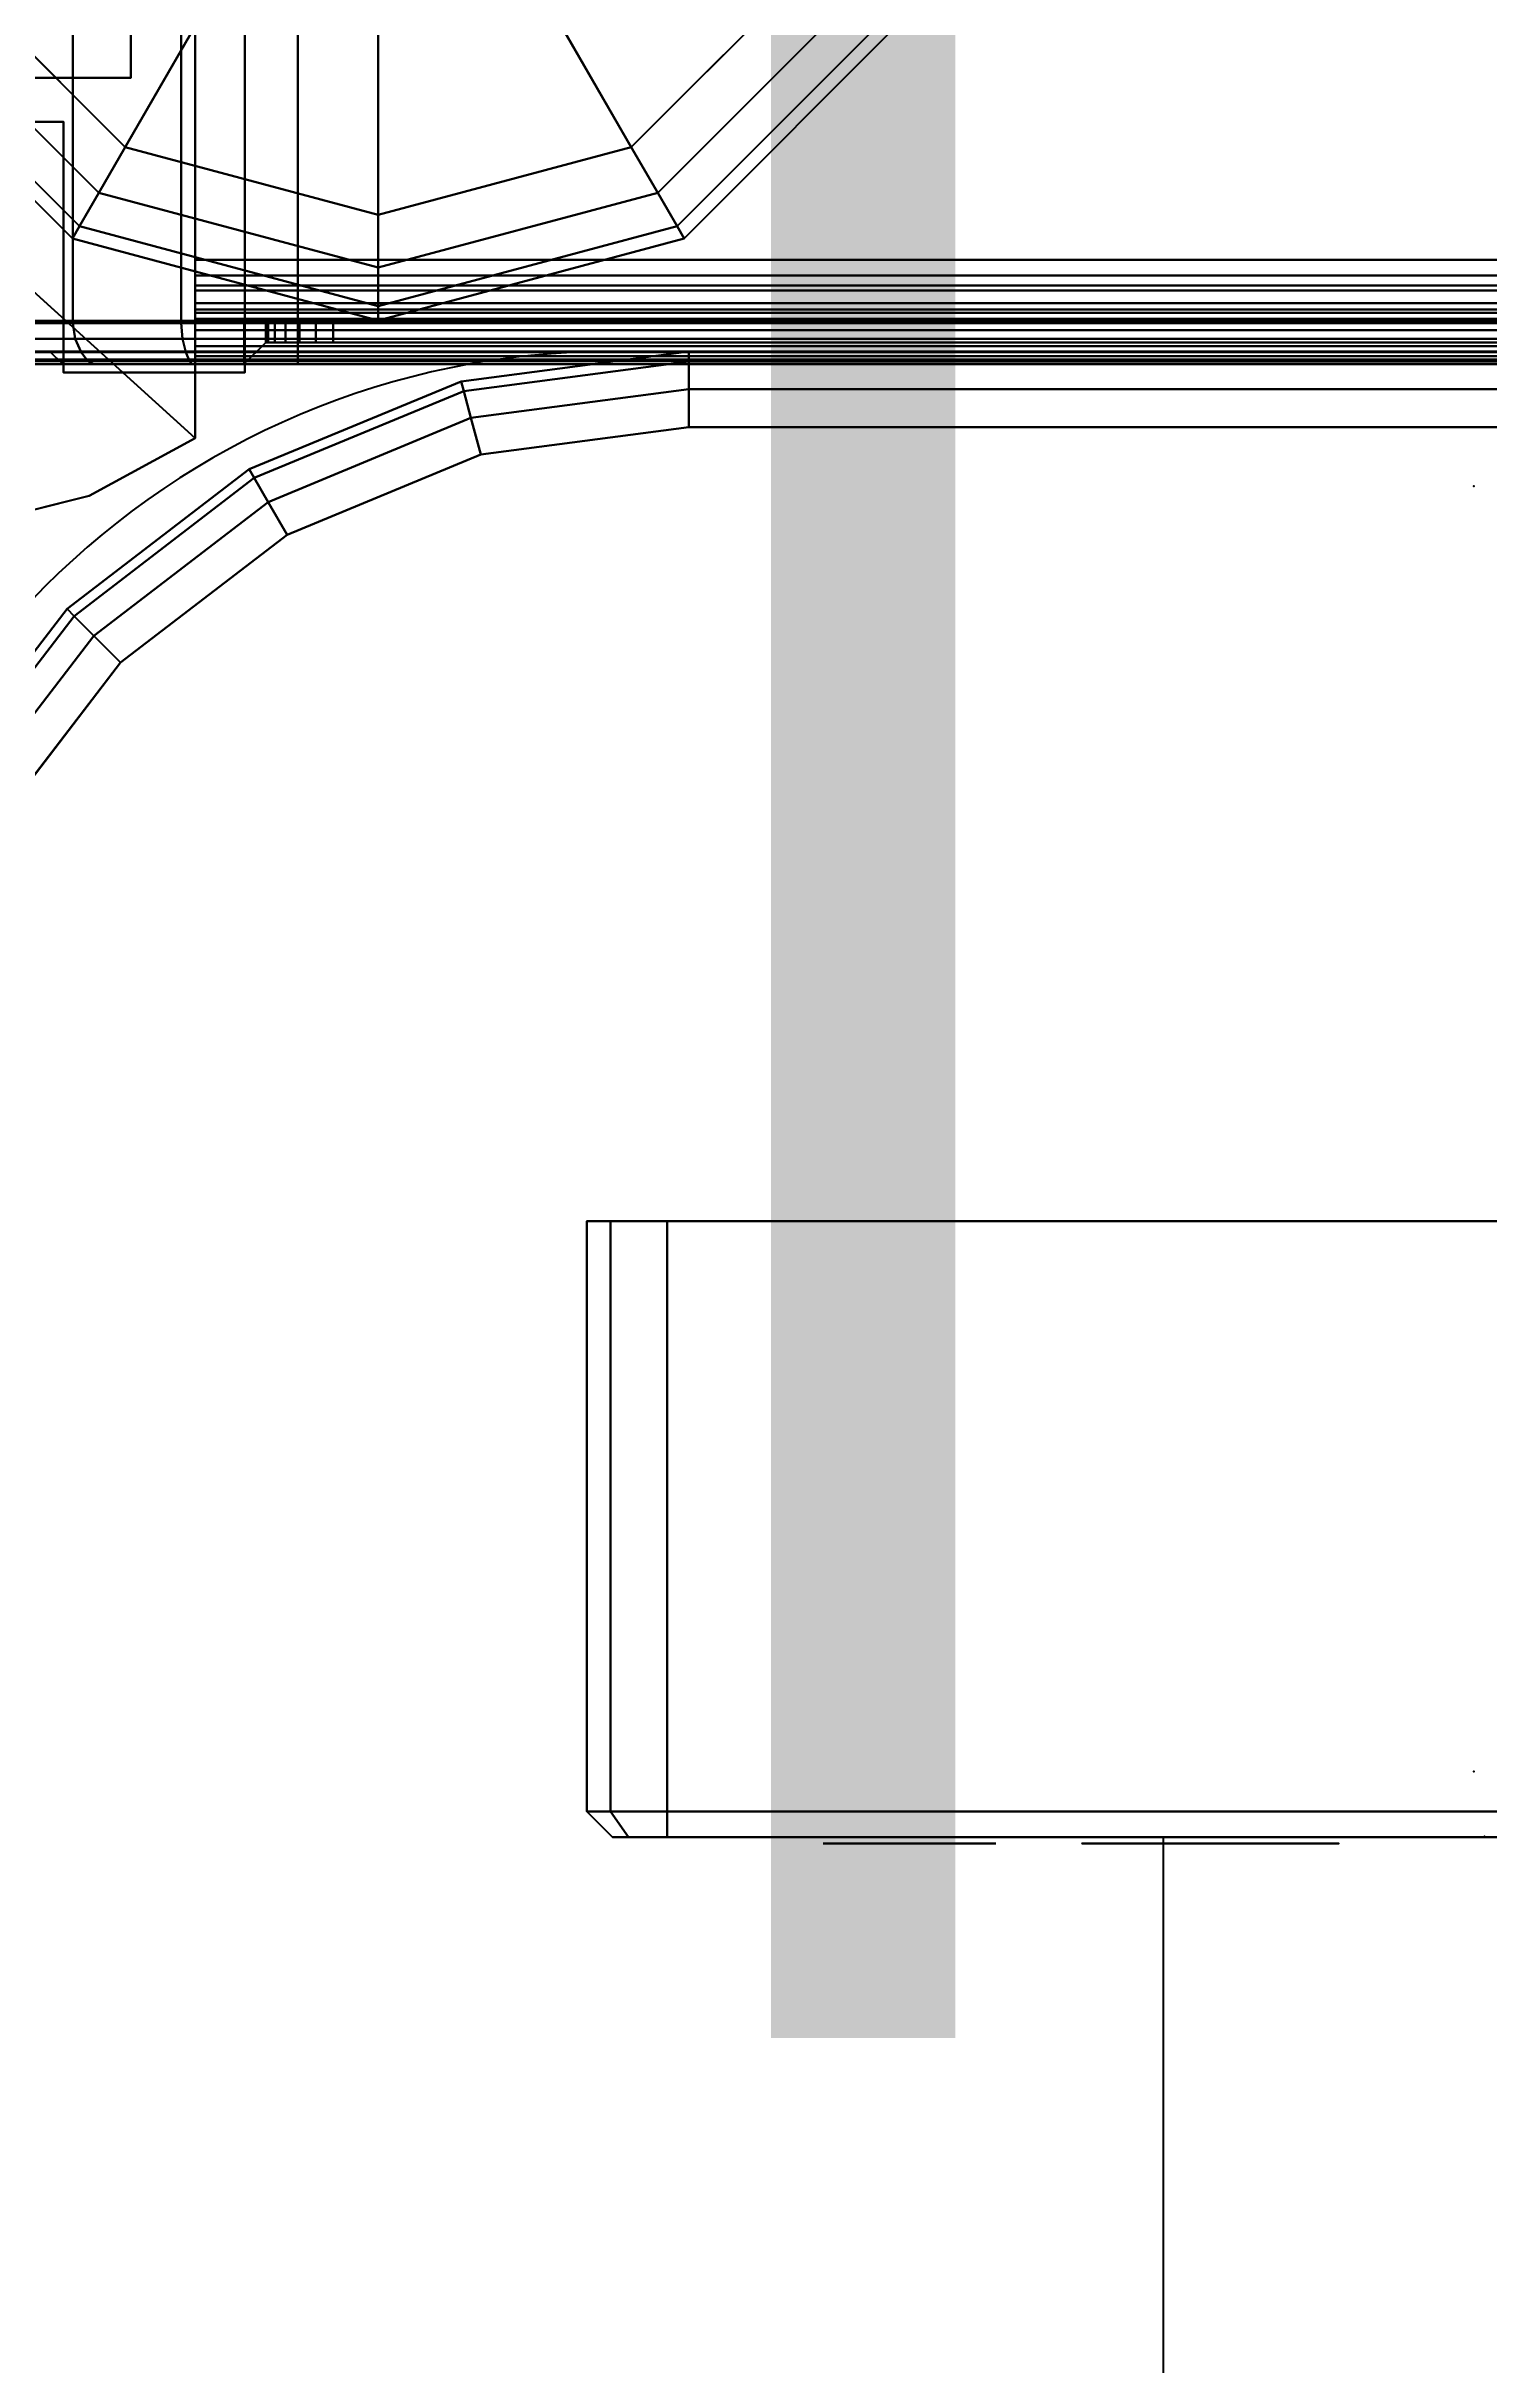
# Model space of a CAD drawing. Extents: x -170 to 1783, y -20 to 1205.
# Drawn here: x 382.61 to 384.85, y 281.507 to 285.111 of the extents above; entities that cross this region are included whole.
import ezdxf
from ezdxf.enums import TextEntityAlignment as Align

# ---------------------------------------------------------------- set-up
doc = ezdxf.new("R2010")
doc.units = 0
doc.header["$LTSCALE"] = 96
doc.header["$MEASUREMENT"] = 0
for name, color, linetype in [('A-FURN-3-PANEL-GLIDE', 7, 'Continuous'), ('A-FURN-3-PANEL-RACE', 7, 'Continuous'), ('A-FURN-3-PANEL-SIDE1', 7, 'Continuous'), ('A-FURN-3-PANEL-SIDE2', 7, 'Continuous'), ('A-FURN-3-PANEL-TOPCAP', 7, 'Continuous'), ('A-FURN-3-PANEL-TRIM', 7, 'Continuous'), ('A-FURN-3-POWER-RECP-BLACK', 7, 'Continuous'), ('A-FURN-3-POWER-RECP-GREY', 7, 'Continuous'), ('A-FURN-3-WKSF-TOP', 7, 'Continuous'), ('A-FURN-3-WKSF-TRIM', 7, 'Continuous'), ('A-FURN-P-PNLS', 7, 'Continuous'), ('A-FURN-P-WKSF', 7, 'Continuous'), ('MAIN_ELECTRICAL', 7, 'Continuous'), ('MAIN_PANEL', 7, 'Continuous'), ('MAIN_WKSURF', 7, 'Continuous'), ('SM', 7, 'Continuous')]:
    doc.layers.add(name, color=color, linetype=linetype)

# ---------------------------------------------------------------- blocks, each defined once
blk = doc.blocks.new('EC-EFP-456')
at = {"layer": 'A-FURN-3-PANEL-GLIDE', "color": 20, "linetype": 'Continuous'}
for points in [[(46.6501, 1.8052, 0.2464), (46.6391, 1.8242, 0.1642), (47.115, 1.9517, 0.1642), (47.115, 1.9297, 0.2464)], [(46.6391, 1.8242, 0.1642), (46.6501, 1.8052, 0.0821), (47.115, 1.9297, 0.0821), (47.115, 1.9517, 0.1642)], [(47.115, 1.9297, 0.2464), (47.115, 1.9517, 0.1642), (47.5909, 1.8242, 0.1642), (47.5799, 1.8052, 0.2464)], [(47.115, 1.9517, 0.1642), (47.115, 1.9297, 0.0821), (47.5799, 1.8052, 0.0821), (47.5909, 1.8242, 0.1642)], [(46.6802, 1.7531, 0.3065), (46.6501, 1.8052, 0.2464), (47.115, 1.9297, 0.2464), (47.115, 1.8696, 0.3065)], [(46.6501, 1.8052, 0.0821), (46.6802, 1.7531, 0.022), (47.115, 1.8696, 0.022), (47.115, 1.9297, 0.0821)], [(47.115, 1.8696, 0.3065), (47.115, 1.9297, 0.2464), (47.5799, 1.8052, 0.2464), (47.5498, 1.7531, 0.3065)], [(47.115, 1.9297, 0.0821), (47.115, 1.8696, 0.022), (47.5498, 1.7531, 0.022), (47.5799, 1.8052, 0.0821)], [(46.7213, 1.682, 0.3285), (46.6802, 1.7531, 0.3065), (47.115, 1.8696, 0.3065), (47.115, 1.7875, 0.3285)], [(46.6802, 1.7531, 0.022), (46.7213, 1.682), (47.115, 1.7875), (47.115, 1.8696, 0.022)], [(47.115, 1.7875, 0.3285), (47.115, 1.8696, 0.3065), (47.5498, 1.7531, 0.3065), (47.5088, 1.682, 0.3285)], [(47.115, 1.8696, 0.022), (47.115, 1.7875), (47.5088, 1.682), (47.5498, 1.7531, 0.022)], [(46.3098, 1.4649, 0.2464), (46.2908, 1.4759, 0.1642), (46.6391, 1.8242, 0.1642), (46.6501, 1.8052, 0.2464)], [(46.2908, 1.4759, 0.1642), (46.3098, 1.4649, 0.0821), (46.6501, 1.8052, 0.0821), (46.6391, 1.8242, 0.1642)], [(46.3619, 1.4348, 0.3065), (46.3098, 1.4649, 0.2464), (46.6501, 1.8052, 0.2464), (46.6802, 1.7531, 0.3065)], [(46.3098, 1.4649, 0.0821), (46.3619, 1.4348, 0.022), (46.6802, 1.7531, 0.022), (46.6501, 1.8052, 0.0821)], [(47.5498, 1.7531, 0.3065), (47.5799, 1.8052, 0.2464), (47.9202, 1.4649, 0.2464), (47.8681, 1.4348, 0.3065)], [(47.5799, 1.8052, 0.0821), (47.5498, 1.7531, 0.022), (47.8681, 1.4348, 0.022), (47.9202, 1.4649, 0.0821)], [(47.5799, 1.8052, 0.2464), (47.5909, 1.8242, 0.1642), (47.9392, 1.4759, 0.1642), (47.9202, 1.4649, 0.2464)], [(47.5909, 1.8242, 0.1642), (47.5799, 1.8052, 0.0821), (47.9202, 1.4649, 0.0821), (47.9392, 1.4759, 0.1642)], [(47.0138, 1.1754, 0.3285), (46.7213, 1.682, 0.3285), (47.115, 1.7875, 0.3285), (47.115, 1.2025, 0.3285)], [(47.115, 1.2025, 0.3285), (47.115, 1.7875, 0.3285), (47.5088, 1.682, 0.3285), (47.2163, 1.1754, 0.3285)], [(46.433, 1.3937, 0.3285), (46.3619, 1.4348, 0.3065), (46.6802, 1.7531, 0.3065), (46.7213, 1.682, 0.3285)], [(46.3619, 1.4348, 0.022), (46.433, 1.3937), (46.7213, 1.682), (46.6802, 1.7531, 0.022)], [(47.5088, 1.682, 0.3285), (47.5498, 1.7531, 0.3065), (47.8681, 1.4348, 0.3065), (47.797, 1.3937, 0.3285)], [(47.5498, 1.7531, 0.022), (47.5088, 1.682), (47.797, 1.3937), (47.8681, 1.4348, 0.022)], [(46.9396, 1.1013, 0.3285), (46.433, 1.3937, 0.3285), (46.7213, 1.682, 0.3285), (47.0138, 1.1754, 0.3285)], [(47.2163, 1.1754, 0.3285), (47.5088, 1.682, 0.3285), (47.797, 1.3937, 0.3285), (47.2904, 1.1013, 0.3285)]]:
    blk.add_3dface(points, dxfattribs=at)
at = {"layer": 'A-FURN-3-PANEL-GLIDE', "color": 20, "linetype": 'Continuous', "invisible_edges": 12}
for points in [[(47.115, 1), (47.115, 1.7875), (46.7213, 1.682)], [(47.115, 1), (47.5088, 1.682), (47.115, 1.7875)], [(47.115, 1), (46.7213, 1.682), (46.433, 1.3937)], [(47.115, 1), (47.797, 1.3937), (47.5088, 1.682)]]:
    blk.add_3dface(points, dxfattribs=at)
at = {"layer": 'A-FURN-3-PANEL-RACE', "color": 40, "linetype": 'Continuous'}
for points, invisible_edges in [([(0.08, 2.0125, 3.515), (0.08, 2.0125, 0.3963), (47.92, 2.0125, 0.3963), (47.92, 2.0125, 3.515)], 8), ([(0.5, 1.5745, 0.3963), (47.5, 1.5745, 0.3963), (0.08, 2.0125, 0.3963), (0.08, 1.5745, 0.3963)], 3), ([(47.5, 1.5745, 0.3963), (47.92, 1.5745, 0.3963), (47.92, 2.0125, 0.3963), (0.08, 2.0125, 0.3963)], 8), ([(0.6, 2.0125, 4.0847), (0.6, 2.0125, 3.515), (47.4, 2.0125, 3.515), (47.4, 2.0125, 4.0847)], 2), ([(47.4, 1.9525, 3.515), (47.4, 1.9525, 4.0847), (47.4, 2.0125, 4.0847), (47.4, 2.0125, 3.515)], 2), ([(47.86, 1.9525, 3.515), (47.4, 1.9525, 3.515), (47.4, 2.0125, 3.515), (47.92, 2.0125, 3.515)], 8), ([(47.4, 1.9493, 4.1093), (47.4, 2.0072, 4.1248), (47.4, 2.0125, 4.0847), (47.4, 1.9525, 4.0847)], 5), ([(47.4, 1.9398, 4.1322), (47.4, 1.9918, 4.1622), (47.4, 2.0072, 4.1248), (47.4, 1.9493, 4.1093)], 5), ([(47.4, 1.9247, 4.1519), (47.4, 1.9671, 4.1943), (47.4, 1.9918, 4.1622), (47.4, 1.9398, 4.1322)], 5), ([(47.86, 1.9525, 0.4563), (0.14, 1.9525, 0.4563), (0.14, 1.9525, 3.515), (47.86, 1.9525, 3.515)], 4), ([(0.5, 1.5745, 0.4563), (0.14, 1.5745, 0.4563), (0.14, 1.9525, 0.4563), (47.5, 1.5745, 0.4563)], 12), ([(47.5, 1.5745, 0.4563), (0.14, 1.9525, 0.4563), (47.86, 1.9525, 0.4563), (47.86, 1.5745, 0.4563)], 1), ([(47.4, 1.9525, 3.515), (0.6, 1.9525, 3.515), (0.6, 1.9525, 4.0847), (47.4, 1.9525, 4.0847)], 1), ([(47.4, 1.905, 4.1669), (47.4, 1.935, 4.2189), (47.4, 1.9671, 4.1943), (47.4, 1.9247, 4.1519)], 5), ([(47.4, 1.8821, 4.1764), (47.4, 1.8976, 4.2344), (47.4, 1.935, 4.2189), (47.4, 1.905, 4.1669)], 5), ([(47.4, 1.8575, 4.1797), (47.4, 1.8575, 4.2397), (47.4, 1.8976, 4.2344), (47.4, 1.8821, 4.1764)], 4), ([(2.098, 1.2625, 0.3963), (45.902, 1.2625, 0.3963), (0.5, 1.5745, 0.3963), (0.5, 1.2625, 0.3963)], 3), ([(47.5, 1.2625, 0.3963), (47.5, 1.5745, 0.3963), (0.5, 1.5745, 0.3963), (45.902, 1.2625, 0.3963)], 6), ([(2.098, 1.2625, 0.4563), (0.5, 1.2625, 0.4563), (0.5, 1.5745, 0.4563), (45.902, 1.2625, 0.4563)], 12), ([(47.5, 1.2625, 0.4563), (45.902, 1.2625, 0.4563), (0.5, 1.5745, 0.4563), (47.5, 1.5745, 0.4563)], 6), ([(47.5, 1.5745, 0.3963), (47.5, 1.5745, 0.4563), (47.86, 1.5745, 0.4563), (47.92, 1.5745, 0.3963)], 4)]:
    blk.add_3dface(points, dxfattribs=dict(at, invisible_edges=invisible_edges))
for points in [[(0.6, 2.0072, 4.1248), (0.6, 2.0125, 4.0847), (47.4, 2.0125, 4.0847), (47.4, 2.0072, 4.1248)], [(0.6, 1.9918, 4.1622), (0.6, 2.0072, 4.1248), (47.4, 2.0072, 4.1248), (47.4, 1.9918, 4.1622)], [(0.6, 1.9671, 4.1943), (0.6, 1.9918, 4.1622), (47.4, 1.9918, 4.1622), (47.4, 1.9671, 4.1943)], [(0.6, 1.935, 4.2189), (0.6, 1.9671, 4.1943), (47.4, 1.9671, 4.1943), (47.4, 1.935, 4.2189)], [(47.4, 1.9493, 4.1093), (47.4, 1.9525, 4.0847), (0.6, 1.9525, 4.0847), (0.6, 1.9493, 4.1093)], [(47.4, 1.9398, 4.1322), (47.4, 1.9493, 4.1093), (0.6, 1.9493, 4.1093), (0.6, 1.9398, 4.1322)], [(47.4, 1.9247, 4.1519), (47.4, 1.9398, 4.1322), (0.6, 1.9398, 4.1322), (0.6, 1.9247, 4.1519)], [(0.6, 1.8976, 4.2344), (0.6, 1.935, 4.2189), (47.4, 1.935, 4.2189), (47.4, 1.8976, 4.2344)], [(47.4, 1.905, 4.1669), (47.4, 1.9247, 4.1519), (0.6, 1.9247, 4.1519), (0.6, 1.905, 4.1669)], [(47.4, 1.8821, 4.1764), (47.4, 1.905, 4.1669), (0.6, 1.905, 4.1669), (0.6, 1.8821, 4.1764)], [(0.6, 1.8575, 4.2397), (0.6, 1.8976, 4.2344), (47.4, 1.8976, 4.2344), (47.4, 1.8575, 4.2397)], [(47.4, 1.8575, 4.1797), (47.4, 1.8821, 4.1764), (0.6, 1.8821, 4.1764), (0.6, 1.8575, 4.1797)], [(0.6, 1.8575, 4.1797), (0.6, 1.8575, 4.2397), (47.4, 1.8575, 4.2397), (47.4, 1.8575, 4.1797)], [(47.5, 1.2625, 0.3963), (47.5, 1.2625, 0.4563), (47.5, 1.5745, 0.4563), (47.5, 1.5745, 0.3963)]]:
    blk.add_3dface(points, dxfattribs=at)
at = {"layer": 'A-FURN-3-PANEL-SIDE1', "color": 7, "linetype": 'Continuous'}
for points in [[(47.3224, 1.955, 55.7401), (47.3228, 0.045, 55.7401), (0.6776, 0.045, 55.7401), (0.6776, 1.955, 55.7401)], [(47.3224, 0.045, 4.2397), (47.3224, 1.955, 4.2397), (0.6776, 1.955, 4.2397), (0.6776, 0.045, 4.2397)], [(47.3228, 0.045, 55.7401), (47.3224, 1.955, 55.7401), (47.3224, 1.955, 4.2397), (47.3224, 0.045, 4.2397)]]:
    blk.add_3dface(points, dxfattribs=at)
at = {"layer": 'A-FURN-3-PANEL-SIDE2', "color": 7, "linetype": 'Continuous'}
blk.add_3dface([(0.6776, 1.955, 55.7401), (0.6776, 1.955, 4.2397), (47.3224, 1.955, 4.2397), (47.3224, 1.955, 55.7401)], dxfattribs=at)
at = {"layer": 'A-FURN-3-PANEL-TOPCAP', "color": 60, "linetype": 'Continuous'}
for points, invisible_edges in [([(0.76, 2.02, 56.286), (0.76, 2.02, 56.161), (47.24, 2.02, 56.161), (47.24, 2.02, 56.286)], 5), ([(47.24, 2, 56.141), (47.24, 2.02, 56.161), (0.76, 2.02, 56.161), (0.76, 2, 56.141)], 5), ([(47.24, 2.02, 56.036), (47.24, 2, 56.056), (0.76, 2, 56.056), (0.76, 2.02, 56.036)], 5), ([(0.76, 2.02, 56.036), (0.815, 2.02, 55.7741), (47.185, 2.02, 55.7741), (47.24, 2.02, 56.036)], 5), ([(47.185, 2.02, 55.7741), (0.815, 2.02, 55.7741), (0.815, 1.986, 55.7401), (47.185, 1.986, 55.7401)], 10), ([(47.185, 2.02, 55.7741), (47.185, 1.986, 55.7401), (47.2122, 1.986, 55.7365), (47.221, 2.02, 55.7693)], 5), ([(47.185, 2.02, 55.7741), (47.221, 2.02, 55.7693), (47.3404, 2.02, 56.0218), (47.24, 2.02, 56.036)], 10), ([(47.221, 2.02, 55.7693), (47.2122, 1.986, 55.7365), (47.2375, 1.986, 55.726), (47.2545, 2.02, 55.7554)], 5), ([(47.4331, 2.02, 55.9807), (47.3404, 2.02, 56.0218), (47.221, 2.02, 55.7693), (47.2545, 2.02, 55.7554)], 10), ([(47.2545, 2.02, 55.7554), (47.2375, 1.986, 55.726), (47.2593, 1.986, 55.7093), (47.2833, 2.02, 55.7333)], 5), ([(47.4051, 2.02, 56.2633), (47.24, 2.02, 56.286), (47.24, 2.02, 56.161), (47.3727, 2.02, 56.1426)], 10), ([(47.3727, 2.02, 56.1426), (47.24, 2.02, 56.161), (47.24, 2, 56.141), (47.3676, 2, 56.1232)], 10), ([(47.3456, 2, 56.0411), (47.24, 2, 56.056), (47.24, 2.02, 56.036), (47.3404, 2.02, 56.0218)], 10), ([(47.2545, 2.02, 55.7554), (47.2833, 2.02, 55.7333), (47.5111, 2.02, 55.9159), (47.4331, 2.02, 55.9807)], 10), ([(47.2833, 2.02, 55.7333), (47.2593, 1.986, 55.7093), (47.276, 1.986, 55.6875), (47.3054, 2.02, 55.7045)], 5), ([(47.3054, 2.02, 55.7045), (47.276, 1.986, 55.6875), (47.2864, 1.986, 55.6622), (47.3193, 2.02, 55.671)], 5), ([(47.5685, 2.02, 55.8323), (47.5111, 2.02, 55.9159), (47.2833, 2.02, 55.7333), (47.3054, 2.02, 55.7045)], 10), ([(47.3193, 2.02, 55.671), (47.2864, 1.986, 55.6622), (47.29, 1.986, 55.635), (47.324, 2.02, 55.635)], 1), ([(47.3054, 2.02, 55.7045), (47.3193, 2.02, 55.671), (47.601, 2.02, 55.7363), (47.5685, 2.02, 55.8323)], 10), ([(47.3193, 2.02, 55.671), (47.324, 2.02, 55.635), (47.606, 2.02, 55.635), (47.601, 2.02, 55.7363)], 8), ([(47.324, 2.02, 55.635), (47.324, -0.02, 55.635), (47.606, -0.02, 55.635), (47.606, 2.02, 55.635)], 5), ([(47.4431, 2, 55.9981), (47.3456, 2, 56.0411), (47.3404, 2.02, 56.0218), (47.4331, 2.02, 55.9807)], 10), ([(47.4956, 2.02, 56.0891), (47.3727, 2.02, 56.1426), (47.3676, 2, 56.1232), (47.4856, 2, 56.0717)], 10), ([(47.5581, 2.02, 56.1974), (47.4051, 2.02, 56.2633), (47.3727, 2.02, 56.1426), (47.4956, 2.02, 56.0891)], 10), ([(47.5252, 2, 55.9301), (47.4431, 2, 55.9981), (47.4331, 2.02, 55.9807), (47.5111, 2.02, 55.9159)], 10), ([(47.5995, 2.02, 56.0044), (47.4956, 2.02, 56.0891), (47.4856, 2, 56.0717), (47.5854, 2, 55.9903)], 10), ([(47.6879, 2.02, 56.0929), (47.5581, 2.02, 56.1974), (47.4956, 2.02, 56.0891), (47.5995, 2.02, 56.0044)], 10), ([(47.5858, 2, 55.8424), (47.5252, 2, 55.9301), (47.5111, 2.02, 55.9159), (47.5685, 2.02, 55.8323)], 10), ([(47.6202, 2, 55.7415), (47.5858, 2, 55.8424), (47.5685, 2.02, 55.8323), (47.601, 2.02, 55.7363)], 10), ([(47.6768, 2.02, 55.8949), (47.5995, 2.02, 56.0044), (47.5854, 2, 55.9903), (47.6595, 2, 55.8849)], 10), ([(47.7851, 2.02, 55.9575), (47.6879, 2.02, 56.0929), (47.5995, 2.02, 56.0044), (47.6768, 2.02, 55.8949)], 10), ([(47.6259, 2, 55.635), (47.6202, 2, 55.7415), (47.601, 2.02, 55.7363), (47.606, 2.02, 55.635)], 2), ([(47.606, 2.02, 55.635), (47.606, -0.02, 55.635), (47.6259, 0, 55.635), (47.6259, 2, 55.635)], 5), ([(0.76, 2, 56.141), (0.76, 2, 56.056), (47.24, 2, 56.056), (47.24, 2, 56.141)], 5), ([(47.3676, 2, 56.1232), (47.24, 2, 56.141), (47.24, 2, 56.056), (47.3456, 2, 56.0411)], 10), ([(47.4856, 2, 56.0717), (47.3676, 2, 56.1232), (47.3456, 2, 56.0411), (47.4431, 2, 55.9981)], 10), ([(47.5854, 2, 55.9903), (47.4856, 2, 56.0717), (47.4431, 2, 55.9981), (47.5252, 2, 55.9301)], 10), ([(47.6595, 2, 55.8849), (47.5854, 2, 55.9903), (47.5252, 2, 55.9301), (47.5858, 2, 55.8424)], 10), ([(47.7024, 2, 55.7635), (47.6595, 2, 55.8849), (47.5858, 2, 55.8424), (47.6202, 2, 55.7415)], 10), ([(47.711, 2, 55.635), (47.7024, 2, 55.7635), (47.6202, 2, 55.7415), (47.6259, 2, 55.635)], 2), ([(47.711, 0, 55.635), (47.711, 2, 55.635), (47.6259, 2, 55.635), (47.6259, 0, 55.635)], 5)]:
    blk.add_3dface(points, dxfattribs=dict(at, invisible_edges=invisible_edges))
for points in [[(47.24, 2.02, 56.286), (47.24, 2.0151, 56.3105), (0.76, 2.0151, 56.3105), (0.76, 2.02, 56.286)], [(47.24, 2.02, 56.286), (47.4051, 2.02, 56.2633), (47.4087, 2.0151, 56.2864), (47.24, 2.0151, 56.3105)], [(47.29, 1.955, 55.635), (47.324, 1.955, 55.635), (47.324, 2.02, 55.635), (47.29, 1.986, 55.635)], [(47.4051, 2.02, 56.2633), (47.5581, 2.02, 56.1974), (47.5669, 2.0151, 56.2168), (47.4087, 2.0151, 56.2864)], [(47.5581, 2.02, 56.1974), (47.6879, 2.02, 56.0929), (47.7022, 2.0151, 56.1072), (47.5669, 2.0151, 56.2168)], [(47.24, 2.0151, 56.3105), (47.24, 2.0013, 56.3313), (0.76, 2.0013, 56.3313), (0.76, 2.0151, 56.3105)], [(47.24, 2.0013, 56.3313), (47.24, 1.9805, 56.3451), (0.76, 1.9805, 56.3451), (0.76, 2.0013, 56.3313)], [(47.185, 1.955, 55.7401), (47.185, 1.986, 55.7401), (0.815, 1.986, 55.7401), (0.815, 1.955, 55.7401)], [(47.185, 1.955, 55.7401), (47.2122, 1.955, 55.7365), (47.2122, 1.986, 55.7365), (47.185, 1.986, 55.7401)], [(47.2122, 1.955, 55.7365), (47.2375, 1.955, 55.726), (47.2375, 1.986, 55.726), (47.2122, 1.986, 55.7365)], [(47.2375, 1.955, 55.726), (47.2593, 1.955, 55.7093), (47.2593, 1.986, 55.7093), (47.2375, 1.986, 55.726)], [(47.24, 2.0151, 56.3105), (47.4087, 2.0151, 56.2864), (47.4143, 2.0013, 56.3065), (47.24, 2.0013, 56.3313)], [(47.24, 2.0013, 56.3313), (47.4143, 2.0013, 56.3065), (47.4194, 1.9805, 56.3203), (47.24, 1.9805, 56.3451)], [(47.2593, 1.955, 55.7093), (47.276, 1.955, 55.6875), (47.276, 1.986, 55.6875), (47.2593, 1.986, 55.7093)], [(47.276, 1.955, 55.6875), (47.2864, 1.955, 55.6622), (47.2864, 1.986, 55.6622), (47.276, 1.986, 55.6875)], [(47.2864, 1.955, 55.6622), (47.29, 1.955, 55.635), (47.29, 1.986, 55.635), (47.2864, 1.986, 55.6622)], [(47.4087, 2.0151, 56.2864), (47.5669, 2.0151, 56.2168), (47.5775, 2.0013, 56.2349), (47.4143, 2.0013, 56.3065)], [(47.4143, 2.0013, 56.3065), (47.5775, 2.0013, 56.2349), (47.5864, 1.9805, 56.248), (47.4194, 1.9805, 56.3203)], [(47.5669, 2.0151, 56.2168), (47.7022, 2.0151, 56.1072), (47.7172, 2.0013, 56.1222), (47.5775, 2.0013, 56.2349)], [(47.5775, 2.0013, 56.2349), (47.7172, 2.0013, 56.1222), (47.7287, 1.9805, 56.1337), (47.5864, 1.9805, 56.248)], [(47.24, 1.9805, 56.3451), (47.24, 1.956, 56.35), (0.76, 1.956, 56.35), (0.76, 1.9805, 56.3451)], [(0.76, 0.044, 56.35), (0.76, 1.956, 56.35), (47.24, 1.956, 56.35), (47.24, 0.044, 56.35)], [(47.24, 1.9805, 56.3451), (47.4194, 1.9805, 56.3203), (47.4216, 1.956, 56.3252), (47.24, 1.956, 56.35)], [(47.4216, 0.044, 56.3252), (47.24, 0.044, 56.35), (47.24, 1.956, 56.35), (47.4216, 1.956, 56.3252)], [(47.4194, 1.9805, 56.3203), (47.5864, 1.9805, 56.248), (47.5901, 1.956, 56.2528), (47.4216, 1.956, 56.3252)], [(47.5901, 0.044, 56.2528), (47.4216, 0.044, 56.3252), (47.4216, 1.956, 56.3252), (47.5901, 1.956, 56.2528)], [(47.5864, 1.9805, 56.248), (47.7287, 1.9805, 56.1337), (47.7332, 1.956, 56.1382), (47.5901, 1.956, 56.2528)], [(47.7332, 0.044, 56.1382), (47.5901, 0.044, 56.2528), (47.5901, 1.956, 56.2528), (47.7332, 1.956, 56.1382)]]:
    blk.add_3dface(points, dxfattribs=at)
at = {"layer": 'A-FURN-3-PANEL-TRIM', "color": 60, "linetype": 'Continuous'}
for points, invisible_edges in [([(47.5649, 2.2249, 3.5747), (47.4, 2.1348, 3.5747), (47.935, 2.269, 3.5747), (47.7471, 2.2706, 3.5747)], 2), ([(47.5649, 2.2249, 4.2397), (47.7471, 2.2706, 4.2397), (47.935, 2.269, 4.2397), (47.4, 2.1348, 4.2397)], 4), ([(47.5649, 2.2249, 3.8013), (47.7471, 2.2706, 3.8013), (47.935, 2.269, 3.8013), (47.4, 2.1348, 3.8013)], 4), ([(47.5649, 2.2249, 4.013), (47.4, 2.1348, 4.013), (47.935, 2.269, 4.013), (47.7471, 2.2706, 4.013)], 2), ([(47.935, 2.269, 3.5747), (47.4, 2.1348, 3.5747), (48.0735, 2.1159, 3.5747), (48.0322, 2.2178, 3.5747)], 3), ([(47.935, 2.269, 4.2397), (48.0322, 2.2178, 4.2397), (48.0735, 2.1159, 4.2397), (47.4, 2.1348, 4.2397)], 12), ([(47.935, 2.269, 3.8013), (48.0322, 2.2178, 3.8013), (48.0735, 2.1159, 3.8013), (47.4, 2.1348, 3.8013)], 12), ([(47.935, 2.269, 4.013), (47.4, 2.1348, 4.013), (48.0735, 2.1159, 4.013), (48.0322, 2.2178, 4.013)], 3), ([(47.4, 2.1348, 3.5747), (47.4, 0.3185, 3.5747), (47.9, 0.3185, 3.5747), (47.9, 1.6815, 3.5747)], 10), ([(48.0735, 2.1159, 3.5747), (47.4, 2.1348, 3.5747), (47.9639, 1.9153, 3.5747), (48.0395, 2.0114, 3.5747)], 3), ([(47.9639, 1.9153, 3.5747), (47.4, 2.1348, 3.5747), (47.9, 1.6815, 3.5747), (47.9163, 1.8027, 3.5747)], 3), ([(47.4, 2.1348, 4.2397), (47.9, 1.6815, 4.2397), (47.9, 0.3185, 4.2397), (47.4, 0.3185, 4.2397)], 5), ([(48.0735, 2.1159, 4.2397), (48.0395, 2.0114, 4.2397), (47.9639, 1.9153, 4.2397), (47.4, 2.1348, 4.2397)], 12), ([(47.9639, 1.9153, 4.2397), (47.9163, 1.8027, 4.2397), (47.9, 1.6815, 4.2397), (47.4, 2.1348, 4.2397)], 12), ([(48.0735, 2.1159, 3.8013), (48.0395, 2.0114, 3.8013), (47.9639, 1.9153, 3.8013), (47.4, 2.1348, 3.8013)], 12), ([(47.9639, 1.9153, 3.8013), (47.9163, 1.8027, 3.8013), (47.9, 1.6815, 3.8013), (47.4, 2.1348, 3.8013)], 12), ([(48.0735, 2.1159, 4.013), (47.4, 2.1348, 4.013), (47.9639, 1.9153, 4.013), (48.0395, 2.0114, 4.013)], 3), ([(47.9639, 1.9153, 4.013), (47.4, 2.1348, 4.013), (47.9, 1.6815, 4.013), (47.9163, 1.8027, 4.013)], 3), ([(47.605, -0.0328, 55.635), (47.3224, -0.0328, 55.635), (47.3224, 2.0328, 55.635), (47.605, 2.0328, 55.635)], 8), ([(47.7299, 0.3574, 55.635), (47.605, 0.3574, 55.635), (47.605, 1.6426, 55.635), (47.7299, 1.6426, 55.635)], 10)]:
    blk.add_3dface(points, dxfattribs=dict(at, invisible_edges=invisible_edges))
for points in [[(47.5649, 2.2249, 4.013), (47.7471, 2.2706, 4.013), (47.7471, 2.2706, 4.2397), (47.5649, 2.2249, 4.2397)], [(47.5649, 2.2249, 3.5747), (47.7471, 2.2706, 3.5747), (47.7471, 2.2706, 3.8013), (47.5649, 2.2249, 3.8013)], [(47.4, 2.1348, 4.013), (47.5649, 2.2249, 4.013), (47.5649, 2.2249, 4.2397), (47.4, 2.1348, 4.2397)], [(47.4, 2.1348, 3.5747), (47.5649, 2.2249, 3.5747), (47.5649, 2.2249, 3.8013), (47.4, 2.1348, 3.8013)], [(47.4, 0.3185, 3.5747), (47.4, 2.1348, 3.5747), (47.4, 2.1348, 4.2397), (47.4, 0.3185, 4.2397)], [(47.4, 2.1348, 3.8013), (47.9, 1.6815, 3.8013), (47.9, 1.6815, 4.013), (47.4, 2.1348, 4.013)], [(47.3224, 1.955, 4.2397), (47.3224, 2.0328, 4.2397), (47.3224, 2.0328, 55.635), (47.3224, 1.955, 55.635)], [(47.605, 2.0328, 4.2397), (47.605, 2.0328, 55.635), (47.3224, 2.0328, 55.635), (47.3224, 2.0328, 4.2397)], [(47.605, 1.6426, 55.635), (47.605, 2.0328, 55.635), (47.605, 2.0328, 4.2397), (47.605, 1.6426, 4.2397)], [(47.7299, 1.6426, 4.2397), (47.7299, 1.6426, 55.635), (47.605, 1.6426, 55.635), (47.605, 1.6426, 4.2397)]]:
    blk.add_3dface(points, dxfattribs=at)
at = {"layer": 'A-FURN-P-PNLS', "color": 60, "linetype": 'Continuous'}
blk.add_line((0, 2), (48, 2), dxfattribs=at)
blk = doc.blocks.new('EC-WYC-64-2424-T')
at = {"layer": 'A-FURN-3-WKSF-TOP', "color": 60, "linetype": 'Continuous'}
for points, invisible_edges in [([(26.9099, -26.9099, 29), (0.743, -0.2855, 29), (1.0445, -0.1606, 29), (1.368, -0.118, 29)], 9), ([(26.9099, -26.9099, 27.75), (1.368, -0.118, 27.75), (1.0445, -0.1606, 27.75), (0.743, -0.2855, 27.75)], 9), ([(1.368, -0.118, 29), (19.9334, -0.118, 29), (20.1772, -0.142, 29), (34.22, -23.882, 29)], 12), ([(1.368, -0.118, 29), (34.22, -23.882, 29), (32.8706, -23.9704, 29), (31.5443, -24.2343, 29)], 9), ([(29.051, -25.267, 29), (1.368, -0.118, 29), (31.5443, -24.2343, 29), (30.2638, -24.6689, 29)], 3), ([(1.368, -0.118, 29), (29.051, -25.267, 29), (27.9266, -26.0183, 29), (26.9099, -26.9099, 29)], 9), ([(1.368, -0.118, 27.75), (26.9099, -26.9099, 27.75), (27.9266, -26.0183, 27.75), (29.051, -25.267, 27.75)], 9), ([(29.051, -25.267, 27.75), (30.2638, -24.6689, 27.75), (31.5443, -24.2343, 27.75), (1.368, -0.118, 27.75)], 12), ([(1.368, -0.118, 27.75), (31.5443, -24.2343, 27.75), (32.8706, -23.9704, 27.75), (34.22, -23.882, 27.75)], 9), ([(1.368, -0.118, 27.75), (34.22, -23.882, 27.75), (20.1772, -0.142, 27.75), (19.9334, -0.118, 27.75)], 3), ([(0.2855, -0.743, 29), (0.4841, -0.4841, 29), (0.743, -0.2855, 29), (26.9099, -26.9099, 29)], 12), ([(0.2855, -0.743, 27.75), (26.9099, -26.9099, 27.75), (0.743, -0.2855, 27.75), (0.4841, -0.4841, 27.75)], 3), ([(26.9099, -26.9099, 29), (0.118, -1.368, 29), (0.1606, -1.0445, 29), (0.2855, -0.743, 29)], 9), ([(26.9099, -26.9099, 27.75), (0.2855, -0.743, 27.75), (0.1606, -1.0445, 27.75), (0.118, -1.368, 27.75)], 9), ([(0.118, -1.368, 29), (26.9099, -26.9099, 29), (26.0183, -27.9266, 29), (25.267, -29.051, 29)], 9), ([(25.267, -29.051, 29), (24.6689, -30.2638, 29), (24.2343, -31.5443, 29), (0.118, -1.368, 29)], 12), ([(0.118, -1.368, 29), (24.2343, -31.5443, 29), (23.9704, -32.8706, 29), (23.882, -34.22, 29)], 9), ([(0.118, -1.368, 29), (23.882, -34.22, 29), (0.142, -20.2252, 29), (0.118, -19.9814, 29)], 3), ([(0.118, -1.368, 27.75), (0.118, -19.9814, 27.75), (0.142, -20.2252, 27.75), (23.882, -34.22, 27.75)], 12), ([(0.118, -1.368, 27.75), (23.882, -34.22, 27.75), (23.9704, -32.8706, 27.75), (24.2343, -31.5443, 27.75)], 9), ([(25.267, -29.051, 27.75), (0.118, -1.368, 27.75), (24.2343, -31.5443, 27.75), (24.6689, -30.2638, 27.75)], 3), ([(0.118, -1.368, 27.75), (25.267, -29.051, 27.75), (26.0183, -27.9266, 27.75), (26.9099, -26.9099, 27.75)], 9)]:
    blk.add_3dface(points, dxfattribs=dict(at, invisible_edges=invisible_edges))
at = {"layer": 'A-FURN-3-WKSF-TRIM', "color": 40, "linetype": 'Continuous'}
for points in [[(1.018, -0.0619, 28.941), (1.0139, -0.0466, 28.882), (1.368, 0, 28.882), (1.368, -0.0158, 28.941)], [(1.0139, -0.0466, 28.882), (1.0139, -0.0466, 27.868), (1.368, 0, 27.868), (1.368, 0, 28.882)], [(1.0139, -0.0466, 27.868), (1.018, -0.0619, 27.809), (1.368, -0.0158, 27.809), (1.368, 0, 27.868)], [(1.368, 0, 28.882), (1.368, 0, 27.868), (19.9334, 0, 27.868), (19.9334, 0, 28.882)], [(1.368, 0, 27.868), (1.368, -0.0158, 27.809), (19.9334, -0.0158, 27.809), (19.9334, 0, 27.868)], [(1.368, -0.0158, 28.941), (1.368, 0, 28.882), (19.9334, 0, 28.882), (19.9334, -0.0158, 28.941)], [(1.0292, -0.1036, 28.9842), (1.018, -0.0619, 28.941), (1.368, -0.0158, 28.941), (1.368, -0.059, 28.9842)], [(1.018, -0.0619, 27.809), (1.0292, -0.1036, 27.7658), (1.368, -0.059, 27.7658), (1.368, -0.0158, 27.809)], [(1.368, -0.0158, 27.809), (1.368, -0.059, 27.7658), (19.9334, -0.059, 27.7658), (19.9334, -0.0158, 27.809)], [(1.368, -0.059, 28.9842), (1.368, -0.0158, 28.941), (19.9334, -0.0158, 28.941), (19.9334, -0.059, 28.9842)], [(0.6919, -0.197, 28.941), (0.684, -0.1833, 28.882), (1.0139, -0.0466, 28.882), (1.018, -0.0619, 28.941)], [(0.684, -0.1833, 28.882), (0.684, -0.1833, 27.868), (1.0139, -0.0466, 27.868), (1.0139, -0.0466, 28.882)], [(0.684, -0.1833, 27.868), (0.6919, -0.197, 27.809), (1.018, -0.0619, 27.809), (1.0139, -0.0466, 27.868)], [(0.7135, -0.2344, 28.9842), (0.6919, -0.197, 28.941), (1.018, -0.0619, 28.941), (1.0292, -0.1036, 28.9842)], [(0.6919, -0.197, 27.809), (0.7135, -0.2344, 27.7658), (1.0292, -0.1036, 27.7658), (1.018, -0.0619, 27.809)], [(1.0445, -0.1606, 29), (1.0292, -0.1036, 28.9842), (1.368, -0.059, 28.9842), (1.368, -0.118, 29)], [(1.0292, -0.1036, 27.7658), (1.0445, -0.1606, 27.75), (1.368, -0.118, 27.75), (1.368, -0.059, 27.7658)], [(1.368, -0.059, 27.7658), (1.368, -0.118, 27.75), (19.9334, -0.118, 27.75), (19.9334, -0.059, 27.7658)], [(1.368, -0.118, 29), (1.368, -0.059, 28.9842), (19.9334, -0.059, 28.9842), (19.9334, -0.118, 29)], [(0.743, -0.2855, 29), (0.7135, -0.2344, 28.9842), (1.0292, -0.1036, 28.9842), (1.0445, -0.1606, 29)], [(0.7135, -0.2344, 27.7658), (0.743, -0.2855, 27.75), (1.0445, -0.1606, 27.75), (1.0292, -0.1036, 27.7658)], [(0.4119, -0.4119, 28.941), (0.4007, -0.4007, 28.882), (0.684, -0.1833, 28.882), (0.6919, -0.197, 28.941)], [(0.4007, -0.4007, 28.882), (0.4007, -0.4007, 27.868), (0.684, -0.1833, 27.868), (0.684, -0.1833, 28.882)], [(0.4007, -0.4007, 27.868), (0.4119, -0.4119, 27.809), (0.6919, -0.197, 27.809), (0.684, -0.1833, 27.868)], [(0.4424, -0.4424, 28.9842), (0.4119, -0.4119, 28.941), (0.6919, -0.197, 28.941), (0.7135, -0.2344, 28.9842)], [(0.4119, -0.4119, 27.809), (0.4424, -0.4424, 27.7658), (0.7135, -0.2344, 27.7658), (0.6919, -0.197, 27.809)], [(0.4841, -0.4841, 29), (0.4424, -0.4424, 28.9842), (0.7135, -0.2344, 28.9842), (0.743, -0.2855, 29)], [(0.4424, -0.4424, 27.7658), (0.4841, -0.4841, 27.75), (0.743, -0.2855, 27.75), (0.7135, -0.2344, 27.7658)], [(0.197, -0.6919, 28.941), (0.1833, -0.684, 28.882), (0.4007, -0.4007, 28.882), (0.4119, -0.4119, 28.941)], [(0.1833, -0.684, 28.882), (0.1833, -0.684, 27.868), (0.4007, -0.4007, 27.868), (0.4007, -0.4007, 28.882)], [(0.1833, -0.684, 27.868), (0.197, -0.6919, 27.809), (0.4119, -0.4119, 27.809), (0.4007, -0.4007, 27.868)], [(0.2344, -0.7135, 28.9842), (0.197, -0.6919, 28.941), (0.4119, -0.4119, 28.941), (0.4424, -0.4424, 28.9842)], [(0.197, -0.6919, 27.809), (0.2344, -0.7135, 27.7658), (0.4424, -0.4424, 27.7658), (0.4119, -0.4119, 27.809)], [(0.2855, -0.743, 29), (0.2344, -0.7135, 28.9842), (0.4424, -0.4424, 28.9842), (0.4841, -0.4841, 29)], [(0.2344, -0.7135, 27.7658), (0.2855, -0.743, 27.75), (0.4841, -0.4841, 27.75), (0.4424, -0.4424, 27.7658)]]:
    blk.add_3dface(points, dxfattribs=at)
at = {"layer": 'A-FURN-P-WKSF', "color": 7, "linetype": 'Continuous'}
blk.add_line((19.9334, 0), (1.25, 0), dxfattribs=at)
blk.add_arc((1.25, -1.25), 1.25, 90, 180, dxfattribs=at)
blk = doc.blocks.new('EC-HP-TFM-14')
at = {"layer": 'MAIN_ELECTRICAL', "color": 7, "linetype": 'Continuous'}
for p in [(-1.46, -0.21, 2.273), (-1.46, -2.21, 2.273)]:
    blk.add_point(p, dxfattribs=at)
at = {"layer": 'SM', "color": 60, "linetype": 'Continuous', "width": 0.577333}
blk.add_text('TFM-14', height=4, dxfattribs=at).set_placement((-3.3524, -2.6248))
blk = doc.blocks.new('EC-PRD-3-1')
at = {"layer": 'A-FURN-3-POWER-RECP-BLACK', "color": 20, "linetype": 'Continuous'}
for points, invisible_edges in [([(-1.0121, -0.1122, 2.4905), (-0.8779, -0.1122, 2.6247), (-0.8265, -0.1122, 2.6145)], 13), ([(-1.0121, -0.1122, 2.4905), (-0.8265, -0.1122, 2.6145), (-0.7829, -0.1122, 2.5854)], 13), ([(-1.0121, -0.1122, 2.4905), (-0.7829, -0.1122, 2.5854), (-0.7538, -0.1122, 2.5418)], 13), ([(-1.0121, -0.1122, 2.4905), (-0.7538, -0.1122, 2.5418), (-0.7436, -0.1122, 2.4905)], 13), ([(-1.0121, -0.1122, 2.4905), (-0.7436, -0.1122, 2.4905), (-0.7538, -0.1122, 2.4391)], 13), ([(-1.0121, -0.1122, 2.4905), (-0.7538, -0.1122, 2.4391), (-0.7829, -0.1122, 2.3955)], 13), ([(-1.0121, -0.1122, 2.4905), (-0.7829, -0.1122, 2.3955), (-0.8265, -0.1122, 2.3664)], 13), ([(-1.0121, -0.1122, 2.4905), (-0.8265, -0.1122, 2.3664), (-0.8779, -0.1122, 2.3562)], 13), ([(-1.0121, -0.1122, 2.6247), (-0.8779, -0.1122, 2.6247), (-1.0121, -0.1122, 2.4905)], 2), ([(-0.8779, -0.1122, 2.3562), (-1.0121, -0.1122, 2.3562), (-1.0121, -0.1122, 2.4905)], 12)]:
    blk.add_3dface(points, dxfattribs=dict(at, invisible_edges=invisible_edges))
for points in [[(-0.6099, -0.1122, 2.668), (-0.6099, -0.1122, 2.813), (-0.2099, -0.1122, 2.813), (-0.2099, -0.1122, 2.668)], [(-0.5774, -0.1122, 2.168), (-0.5774, -0.1122, 2.313), (-0.2424, -0.1122, 2.313), (-0.2424, -0.1122, 2.168)]]:
    blk.add_3dface(points, dxfattribs=at)
at = {"layer": 'A-FURN-3-POWER-RECP-GREY', "color": 2, "linetype": 'Continuous'}
for points in [[(-1.38, -0.0625, 1.2358), (-1.38, 0.8565, 1.2358), (-1.38, 0.8565, 3.2451), (-1.38, -0.0625, 3.2451)], [(-1.38, 0.8565, 3.2451), (-1.3434, 0.8565, 3.3335), (-1.3434, -0.0625, 3.3335), (-1.38, -0.0625, 3.2451)], [(-1.38, -0.0625, 1.2358), (-1.3434, -0.0625, 1.1474), (-1.3434, 0.8565, 1.1474), (-1.38, 0.8565, 1.2358)], [(-1.3434, 0.8565, 3.3335), (-1.255, 0.8565, 3.3701), (-1.255, -0.0625, 3.3701), (-1.3434, -0.0625, 3.3335)], [(-1.3434, -0.0625, 1.1474), (-1.255, -0.0625, 1.1108), (-1.255, 0.8565, 1.1108), (-1.3434, 0.8565, 1.1474)], [(1.255, -0.0625, 3.3701), (-1.255, -0.0625, 3.3701), (-1.255, 0.8565, 3.3701), (1.255, 0.8565, 3.3701)], [(1.255, -0.0625, 1.1108), (1.255, 0.8565, 1.1108), (-1.255, 0.8565, 1.1108), (-1.255, -0.0625, 1.1108)], [(-1.38, -0.0625, 3.2451), (-1.34, -0.1025, 3.2451), (-1.34, -0.1025, 1.2358), (-1.38, -0.0625, 1.2358)], [(-1.38, -0.0625, 3.2451), (-1.3434, -0.0625, 3.3335), (-1.315, -0.1025, 3.3053), (-1.34, -0.1025, 3.2451)], [(-1.34, -0.1025, 1.2358), (-1.3151, -0.1025, 1.1757), (-1.3434, -0.0625, 1.1474), (-1.38, -0.0625, 1.2358)], [(-1.3434, -0.0625, 3.3335), (-1.255, -0.0625, 3.3701), (-1.255, -0.1025, 3.3301), (-1.315, -0.1025, 3.3053)], [(-1.3151, -0.1025, 1.1757), (-1.255, -0.1025, 1.1508), (-1.255, -0.0625, 1.1108), (-1.3434, -0.0625, 1.1474)], [(1.255, -0.0625, 3.3701), (1.255, -0.1025, 3.3301), (-1.255, -0.1025, 3.3301), (-1.255, -0.0625, 3.3701)], [(-1.255, -0.0625, 1.1108), (-1.255, -0.1025, 1.1508), (1.255, -0.1025, 1.1508), (1.255, -0.0625, 1.1108)]]:
    blk.add_3dface(points, dxfattribs=at)
for points, invisible_edges in [([(-1.3434, 0.8565, 1.1474), (-1.3434, 0.8565, 3.3335), (-1.38, 0.8565, 3.2451), (-1.38, 0.8565, 1.2358)], 1), ([(-1.3434, 0.8565, 3.3335), (-1.3434, 0.8565, 1.1474), (-1.255, 0.8565, 1.1108), (-1.255, 0.8565, 3.3701)], 5), ([(1.255, 0.8565, 3.3701), (-1.255, 0.8565, 3.3701), (-1.255, 0.8565, 1.1108), (1.255, 0.8565, 1.1108)], 10), ([(-1.3151, -0.1025, 1.1757), (-1.34, -0.1025, 1.2358), (-1.34, -0.1025, 3.2451), (-1.315, -0.1025, 3.3053)], 8), ([(-1.315, -0.1025, 3.3053), (-1.255, -0.1025, 3.3301), (-1.255, -0.1025, 1.1508), (-1.3151, -0.1025, 1.1757)], 10), ([(1.255, -0.1025, 3.3301), (1.255, -0.1025, 1.1508), (-1.255, -0.1025, 1.1508), (-1.255, -0.1025, 3.3301)], 5)]:
    blk.add_3dface(points, dxfattribs=dict(at, invisible_edges=invisible_edges))
at = {"layer": 'MAIN_ELECTRICAL', "color": 7, "linetype": 'Continuous'}
for p in [(0, 0), (0.0168, -0.1013)]:
    blk.add_point(p, dxfattribs=at)
at = {"layer": 'SM', "color": 60, "linetype": 'Continuous'}
blk.add_line((-0.4832, -0.1013), (-0.4832, -8.1013), dxfattribs=at)

msp = doc.modelspace()

# ---------------------------------------------------------------- block references
at = {"layer": 'MAIN_ELECTRICAL', "color": 47, "linetype": 'Continuous'}
msp.add_blockref('EC-HP-TFM-14', (386.29104, 284.63613), dxfattribs=at)
ref = msp.add_blockref('EC-PRD-3-1', (384.83104, 282.42613), dxfattribs=at)
ref.add_attrib('CAPMC', 'ECH', dxfattribs={"color": 47, "linetype": 'Continuous', "height": 0.000000012, "width": 0.666667}).set_placement((384.83104, 282.42613), align=Align.BOTTOM_LEFT)
ref.add_attrib('CAPPN', 'EC-PRD-3-1', dxfattribs={"color": 47, "linetype": 'Continuous', "height": 0.000000012, "width": 0.666667}).set_placement((384.83104, 282.42613), align=Align.BOTTOM_LEFT)
ref.add_attrib('CAPMG', 'RSI', dxfattribs={"color": 47, "linetype": 'Continuous', "height": 0.000000012, "width": 0.666667}).set_placement((384.83104, 282.42613), align=Align.BOTTOM_LEFT)
ref.add_attrib('CAPQTY', '1', dxfattribs={"color": 47, "linetype": 'Continuous', "height": 0.000000012, "width": 0.666667}).set_placement((384.83104, 282.42613), align=Align.BOTTOM_LEFT)
at = {"layer": 'MAIN_PANEL', "color": 47, "linetype": 'Continuous', "rotation": 180}
msp.add_blockref('EC-EFP-456', (430.24146, 286.63599), dxfattribs=at)
at = {"layer": 'MAIN_WKSURF', "color": 47, "linetype": 'Continuous'}
msp.add_blockref('EC-WYC-64-2424-T', (382.24146, 284.63599), dxfattribs=at)

doc.saveas('drawing.dxf')
